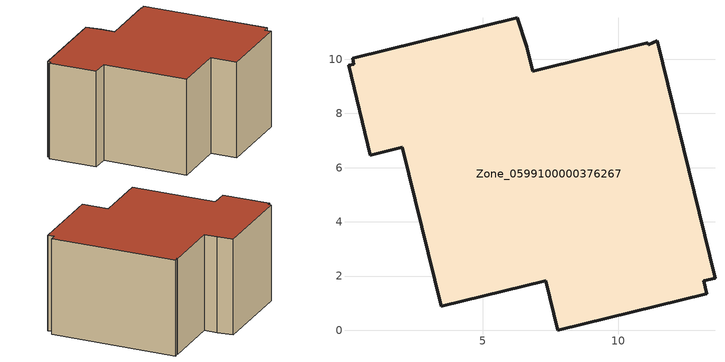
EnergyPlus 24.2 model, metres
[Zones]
Zone_0599100000376267
 floor ground (C_G): 11.12,10.53 11.44,10.68 13.58,1.92 13.17,1.82 13.28,1.35 7.78,0 7.34,1.83 3.47,0.89 2.03,6.75 0.86,6.46 0.05,9.77 0.25,9.82 0.21,10.04 6.29,11.53 6.64,10.47 6.86,9.56 11.1,10.6 z0
 wall outside (C_F): 2.03,6.75 3.47,0.89 7.34,1.83 7.78,0 13.28,1.35 13.17,1.82 13.58,1.92 11.44,10.68 11.12,10.53 11.1,10.6 6.86,9.56 6.64,10.47 6.29,11.53 0.21,10.04 0.25,9.82 0.05,9.77 0.86,6.46 2.03,6.75 z0:6.92
 roof outside (C_R): 13.28,1.35 13.17,1.82 13.58,1.92 11.44,10.68 11.12,10.53 11.1,10.6 6.86,9.56 6.64,10.47 6.29,11.53 0.21,10.04 0.25,9.82 0.05,9.77 0.86,6.46 2.03,6.75 3.47,0.89 7.34,1.83 7.78,0 z6.92
[BUILDING]
Pand.0599100000376267: North Axis=0; Terrain=City; Loads Convergence Tolerance Value=0.04; Temperature Convergence Tolerance Value=0.4; Solar Distribution=FullExterior; Maximum Number of Warmup Days=25; Minimum Number of Warmup Days=1
[Site:Location]
Rotterdam.The.Hague.AP_ZH_NLD Design_Conditions: Latitude=51.96; Longitude=4.45; Time Zone=1; Elevation=-4.5
[SITE:GROUNDTEMPERATURE:BUILDINGSURFACE]
18, 18, 18, 18, 18, 18, 18, 18, 18, 18, 18, 18
[MATERIAL] Thermal Absorptance=0.9; Solar Absorptance=0.7; Visible Absorptance=0.7
Name | Roughness | Thickness | Conductivity | Density | Specific Heat
G.D.1992-2005 | MediumSmooth | 0.15 | 0.06 | 540 | 1210
F.D.1992-2005 | Rough | 0.3 | 0.12 | 1920 | 840
R.D.1992-2005 | MediumRough | 0.2 | 0.08 | 1500 | 1000
[CONSTRUCTION]
C_G: G.D.1992-2005
C_F: F.D.1992-2005
C_R: R.D.1992-2005
[ZONE]
Zone_0599100000376267: Type=1; Multiplier=1; Ceiling Height=Autocalculate; Volume=Autocalculate; Floor Area=autocalculate; Part of Total Floor Area=Yes
[ZONEINFILTRATION:DESIGNFLOWRATE]
Infil_Zone_0599100000376267: Zone or ZoneList or Space or SpaceList=Zone_0599100000376267; Schedule=AlwaysOn; Design Flow Rate Calculation Method=Flow/Area; Flow Rate per Floor Area=0.0021; Constant Term Coefficient=1; Temperature Term Coefficient=0; Velocity Term Coefficient=0; Velocity Squared Term Coefficient=0
[HVACTEMPLATE:ZONE:IDEALLOADSAIRSYSTEM]
Zone_0599100000376267: Maximum Heating Supply Air Temperature=50; Minimum Cooling Supply Air Temperature=13; Maximum Heating Supply Air Humidity Ratio=0.0156; Minimum Cooling Supply Air Humidity Ratio=0.0077; Heating Limit=NoLimit; Cooling Limit=NoLimit; Dehumidification Control Type=ConstantSensibleHeatRatio; Cooling Sensible Heat Ratio=0.7; Dehumidification Setpoint=60; Humidification Control Type=None; Humidification Setpoint=30; Outdoor Air Method=None; Outdoor Air Flow Rate per Person=0.00944; Outdoor Air Flow Rate per Zone Floor Area=0; Outdoor Air Flow Rate per Zone=0; Demand Controlled Ventilation Type=None; Outdoor Air Economizer Type=NoEconomizer; Heat Recovery Type=None; Sensible Heat Recovery Effectiveness=0.7; Latent Heat Recovery Effectiveness=0.65
[ZONECONTROL:THERMOSTAT]
ThermostatControl_Zone_0599100000376267: Zone or ZoneList=Zone_0599100000376267; Control Type Schedule=DualSetpointControlType; Control 1=Thermostat_Zone_0599100000376267; Temperature Difference Between Cutout And Setpoint=0
[THERMOSTATSETPOINT:DUALSETPOINT]
Thermostat_Zone_0599100000376267: Heating Setpoint Temperature Schedule=HeatingSetpoint_Zone_0599100000376267; Cooling Setpoint Temperature Schedule=CoolingSetpoint_Zone_0599100000376267
[SCHEDULE:COMPACT]
HeatingSetpoint_Zone_0599100000376267: Through: 12/31, For: AllDays, Until: 24:00, 21
CoolingSetpoint_Zone_0599100000376267: Through: 12/31, For: AllDays, Until: 24:00, 24
DualSetpointControlType: Through: 12/31, For: AllDays, Until: 24:00, 4
AlwaysOn: Through: 12/31, For: AllDays, Until: 24:00, 1
